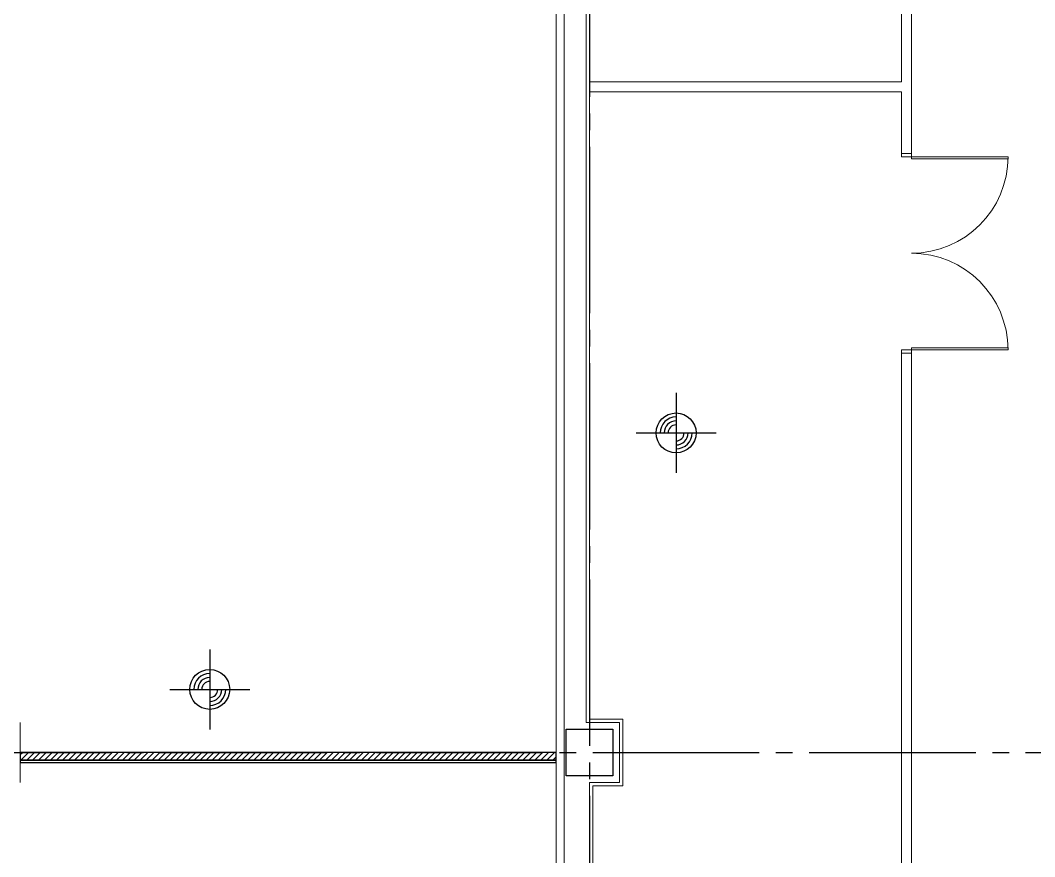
# Model space of a CAD drawing. Extents: x -960 to 27370, y -3283 to 11880.
# Drawn here: x 45 to 1569, y 4343 to 5600 of the extents above; entities that cross this region are included whole.
import ezdxf
from ezdxf.enums import TextEntityAlignment as Align

# ---------------------------------------------------------------- set-up
doc = ezdxf.new("R2010")
doc.units = 0
doc.header["$LTSCALE"] = 100
doc.linetypes.add('X-S-FAB-L10$0$COL-CEN-LIN', pattern=[3.25, 2.5, -0.25, 0.25, -0.25])
for name, color, linetype in [('0-xref', 8, 'Continuous'), ('X-S-FAB-L10$0$0-DIM-INT', 8, 'Continuous'), ('X-S-FAB-L10$0$0-DIM-TXT', 8, 'Continuous'), ('X-S-FAB-L10$0$A-WALL-EX', 8, 'Continuous'), ('X-S-FAB-L10$0$A-WALL-IN', 8, 'Continuous'), ('X-S-FAB-L10$0$BLOCK', 8, 'Continuous'), ('X-S-FAB-L10$0$CCL', 8, 'X-S-FAB-L10$0$COL-CEN-LIN'), ('X-S-FAB-L10$0$COL-S', 8, 'Continuous'), ('X-S-FAB-L10$0$Door', 8, 'Continuous'), ('X-S-FAB-L10$0$WALL_188K_EX', 8, 'Continuous')]:
    doc.layers.add(name, color=color, linetype=linetype)
doc.styles.add('X-S-FAB-L10$0$CHINA', font='simplex.shx', dxfattribs={"width": 0.75, "bigfont": 'chineset.shx'})
doc.styles.add('X-S-FAB-L10$0$Standard', font='', dxfattribs={"width": 0.8})
doc.styles.add('X-S-FAB-L10$0$TG_NOTE_TEXT', font='simplex.shx', dxfattribs={"width": 0.75, "bigfont": 'chineset.shx'})
doc.styles.get('X-S-FAB-L10$0$Standard').set_extended_font_data('Microsoft JhengHei')

# ---------------------------------------------------------------- blocks, each defined once
blk = doc.blocks.new('X-S-FAB-L10$0$FAB2-L05')
at = {"layer": 'X-S-FAB-L10$0$CCL'}
for p, q in [((-25260, 11005), (-25260, 0)), ((-26880, 5220), (1210, 5220))]:
    blk.add_line(p, q, dxfattribs=at)
at = {"layer": 'X-S-FAB-L10$0$COL-S'}
blk.add_lwpolyline([(-25295, 5255), (-25225, 5255), (-25225, 5185), (-25295, 5185)], close=True, dxfattribs=at)
blk = doc.blocks.new('X-S-FAB-L10')
at = {"layer": 'X-S-FAB-L10$0$WALL_188K_EX'}
h = blk.add_hatch(dxfattribs=at)
h.set_pattern_fill('LINE', color=256, scale=2, angle=45)
h.set_pattern_definition([(45, (751.5665, 4485), (-4.49013, 4.49013), [])])
h.paths.add_polyline_path([(45, 4488.5), (849.95, 4488.5), (849.95, 4500), (45, 4500)])
at = {"layer": 'X-S-FAB-L10$0$0-DIM-INT'}
for p, q in [((1030, 5040), (1030, 4920)), ((970, 4980), (1090, 4980)), ((329.549, 4654.623), (329.549, 4534.623)), ((269.549, 4594.623), (389.549, 4594.623))]:
    blk.add_line(p, q, dxfattribs=at)
for centre in [(1030, 4980), (329.549, 4594.623)]:
    blk.add_circle(centre, 30, dxfattribs=at)
for centre, radius, start, end in [((1030, 4980), 24, 90, 180), ((1030, 4980), 18, 90, 180), ((1030, 4980), 12, 90, 180), ((1030, 4980), 24, 270, 0), ((1030, 4980), 18, 270, 0), ((1030, 4980), 12, 270, 0), ((329.549, 4594.623), 24, 90, 180), ((329.549, 4594.623), 18, 90, 180), ((329.549, 4594.623), 12, 90, 180), ((329.549, 4594.623), 24, 270, 0), ((329.549, 4594.623), 18, 270, 0), ((329.549, 4594.623), 12, 270, 0)]:
    blk.add_arc(centre, radius, start, end, dxfattribs=at)
at = {"layer": 'X-S-FAB-L10$0$A-WALL-EX', "lineweight": 0, "flags": 128}
for points in [[(861.95, 3050.05), (861.95, 5961.95)], [(849.95, 5949.95), (849.95, 3050.05)], [(45, 4545), (45, 4538.5)], [(45, 4455), (45, 4538.5)]]:
    blk.add_lwpolyline(points, dxfattribs=at)
at = {"layer": 'X-S-FAB-L10$0$A-WALL-IN', "lineweight": 0}
for p, q in [((1368.5, 5720), (1368.5, 5507.5)), ((1383.5, 5400), (1383.5, 5720)), ((1368.5, 5492.5), (1368.5, 5400)), ((1383.5, 5400), (1368.5, 5400)), ((1383.5, 5100), (1368.5, 5100)), ((1368.5, 5100), (1368.5, 4042.5)), ((1383.5, 4035), (1383.5, 5100))]:
    blk.add_line(p, q, dxfattribs=at)
at = {"layer": 'X-S-FAB-L10$0$A-WALL-IN', "lineweight": 0, "flags": 128}
for points in [[(895, 5955), (895, 4545)], [(900, 5507.5), (900, 5955)], [(1368.5, 5507.5), (900, 5507.5)], [(900, 5492.5), (1368.5, 5492.5)], [(900, 4550), (900, 5492.5)], [(895, 4545), (900, 4545)], [(945, 4550), (900, 4550)], [(900, 4545), (945, 4545)], [(950, 4550), (945, 4550)], [(945, 4545), (945, 4455)], [(950, 4450), (950, 4550)], [(900, 4455), (900, 4450)], [(945, 4455), (900, 4455)], [(900, 4450), (900, 4042.5)], [(905, 4450), (945, 4450)], [(905, 4042.5), (905, 4450)], [(950, 4450), (945, 4450)]]:
    blk.add_lwpolyline(points, dxfattribs=at)
at = {"layer": 'X-S-FAB-L10$0$COL-S'}
for p, q in [((865, 4535), (935, 4535)), ((865, 4465), (865, 4535)), ((935, 4535), (935, 4465)), ((935, 4465), (865, 4465))]:
    blk.add_line(p, q, dxfattribs=at)
at = {"layer": 'X-S-FAB-L10$0$Door', "lineweight": 0}
for p, q in [((1368.5, 5395), (1368.5, 5400)), ((1368.5, 5400), (1383.5, 5400)), ((1383.5, 5395), (1368.5, 5395)), ((1383.5, 5400), (1383.5, 5395)), ((1383.5, 5395), (1528.5, 5395)), ((1383.5, 5392), (1383.5, 5395)), ((1528.5, 5395), (1528.5, 5392)), ((1528.5, 5392), (1383.5, 5392)), ((1368.5, 5100), (1368.5, 5105)), ((1368.5, 5105), (1383.5, 5105)), ((1383.5, 5108), (1528.5, 5108)), ((1383.5, 5105), (1383.5, 5108)), ((1528.5, 5105), (1383.5, 5105)), ((1383.5, 5105), (1383.5, 5100)), ((1528.5, 5108), (1528.5, 5105)), ((1383.5, 5100), (1368.5, 5100))]:
    blk.add_line(p, q, dxfattribs=at)
for centre, start, end in [((1383.5, 5395), 270, 0), ((1383.5, 5105), 0, 90)]:
    blk.add_arc(centre, 145, start, end, dxfattribs=at)
at = {"layer": 'X-S-FAB-L10$0$WALL_188K_EX'}
for points in [[(45, 4488.5), (849.95, 4488.5), (849.95, 4500), (45, 4500)], [(45, 4485), (849.95, 4485), (849.95, 4488.5), (45, 4488.5)]]:
    blk.add_lwpolyline(points, close=True, dxfattribs=at)
at = {"layer": 'X-S-FAB-L10$0$BLOCK'}
blk.add_blockref('X-S-FAB-L10$0$FAB2-L05', (26160, -720), dxfattribs=at)
at = {"style": 'X-S-FAB-L10$0$TG_NOTE_TEXT', "width": 0.5, "flags": 1}
for p in [(7463.301, 9020), (18268.251, 8649), (11197.77, 4800.167), (16485.801, 4800.167), (25420.27, 2635), (13360, 320.001, 0), (7463.301, -33.333)]:
    blk.add_attdef('WH', text='', height=20, dxfattribs=at).set_placement(p, align=Align.BOTTOM_LEFT)
at = {"width": 0.5}
for style, p in [('X-S-FAB-L10$0$TG_NOTE_TEXT', (7585, 9020)), ('X-S-FAB-L10$0$TG_NOTE_TEXT', (18389.95, 8649)), ('X-S-FAB-L10$0$TG_NOTE_TEXT', (11117.5, 4813.5)), ('X-S-FAB-L10$0$TG_NOTE_TEXT', (16607.5, 4813.5)), ('X-S-FAB-L10$0$TG_NOTE_TEXT', (25350, 2635)), ('X-S-FAB-L10$0$Standard', (13129.375, 325.001, 0)), ('X-S-FAB-L10$0$TG_NOTE_TEXT', (7585, -20))]:
    blk.add_attdef('DESC', text='', height=10, dxfattribs=dict(at, style=style)).set_placement(p, align=Align.BOTTOM_LEFT)
for tag, style, p in [('TYPE', 'X-S-FAB-L10$0$TG_NOTE_TEXT', (7619.286, 9020)), ('NO', 'X-S-FAB-L10$0$TG_NOTE_TEXT', (7650.095, 9020)), ('TYPE', 'X-S-FAB-L10$0$TG_NOTE_TEXT', (18424.236, 8649)), ('NO', 'X-S-FAB-L10$0$TG_NOTE_TEXT', (18455.045, 8649)), ('NO', 'X-S-FAB-L10$0$TG_NOTE_TEXT', (11088.595, 4813.5)), ('TYPE', 'X-S-FAB-L10$0$TG_NOTE_TEXT', (11151.786, 4813.5)), ('TYPE', 'X-S-FAB-L10$0$TG_NOTE_TEXT', (16641.786, 4813.5)), ('NO', 'X-S-FAB-L10$0$TG_NOTE_TEXT', (16672.595, 4813.5)), ('NO', 'X-S-FAB-L10$0$TG_NOTE_TEXT', (25313, 2635)), ('TYPE', 'X-S-FAB-L10$0$TG_NOTE_TEXT', (25350, 2635)), ('NO', 'X-S-FAB-L10$0$Standard', (13100, 320.001, 0)), ('TYPE', 'X-S-FAB-L10$0$Standard', (13129.375, 320.001, 0)), ('TYPE', 'X-S-FAB-L10$0$TG_NOTE_TEXT', (7619.286, -20)), ('NO', 'X-S-FAB-L10$0$TG_NOTE_TEXT', (7650.095, -20))]:
    blk.add_attdef(tag, text='', height=10, dxfattribs=dict(at, style=style)).set_placement(p, align=Align.BOTTOM_RIGHT)
at = {"style": 'X-S-FAB-L10$0$TG_NOTE_TEXT', "width": 0.5, "flags": 1}
for rotation, p in [(180, (43, 7480)), (180, (943, 7480)), (90, (24310, 3717.77)), (270, (17080, 1711.699))]:
    blk.add_attdef('WH', text='', height=20, rotation=rotation, dxfattribs=at).set_placement(p, align=Align.BOTTOM_LEFT)
at = {"width": 0.5}
for rotation, style, p in [(180, 'X-S-FAB-L10$0$Standard', (317.625, 7480)), (180, 'X-S-FAB-L10$0$Standard', (1217.625, 7480)), (90, 'X-S-FAB-L10$0$TG_NOTE_TEXT', (24310, 3647.5)), (270, 'X-S-FAB-L10$0$TG_NOTE_TEXT', (17080, 1605))]:
    blk.add_attdef('DESC', text='', height=10, rotation=rotation, dxfattribs=dict(at, style=style)).set_placement(p, align=Align.BOTTOM_LEFT)
for tag, rotation, style, p in [('TYPE', 180, 'X-S-FAB-L10$0$Standard', (317.625, 7480)), ('NO', 180, 'X-S-FAB-L10$0$Standard', (347, 7480)), ('TYPE', 180, 'X-S-FAB-L10$0$Standard', (1217.625, 7480)), ('NO', 180, 'X-S-FAB-L10$0$Standard', (1247, 7480)), ('TYPE', 90, 'X-S-FAB-L10$0$TG_NOTE_TEXT', (24310, 3647.5)), ('NO', 90, 'X-S-FAB-L10$0$TG_NOTE_TEXT', (24310, 3610.5)), ('TYPE', 270, 'X-S-FAB-L10$0$TG_NOTE_TEXT', (17080, 1605)), ('NO', 270, 'X-S-FAB-L10$0$TG_NOTE_TEXT', (17080, 1573))]:
    blk.add_attdef(tag, text='', height=10, rotation=rotation, dxfattribs=dict(at, style=style)).set_placement(p, align=Align.BOTTOM_RIGHT)
at = {"layer": 'X-S-FAB-L10$0$0-DIM-TXT', "style": 'X-S-FAB-L10$0$CHINA', "width": 0.75}
for p in [(667.414, 7855.1, -2689.4), (22627.353, 6728.814), (25644.722, 6728.814), (24778.787, 5569.051), (1118.252, 4980), (417.801, 4594.623), (23874.84, 4355), (22927.43, 4330.122), (23749.869, 3901.367), (417.801, 3765.236), (1118.252, 3730), (417.801, 3115.79), (536.882, 2227.832), (16908.994, 1782.652), (888.445, 880.466), (16977.43, 750), (18878.841, 750), (25641.221, 553.233), (21364.03, 526.894)]:
    blk.add_attdef('HIG', text='', height=80, dxfattribs=at).set_placement(p, align=Align.MIDDLE_LEFT)

msp = doc.modelspace()

# ---------------------------------------------------------------- block references
at = {"layer": '0-xref'}
msp.add_blockref('X-S-FAB-L10', (0, 0), dxfattribs=at)

doc.saveas('drawing.dxf')
